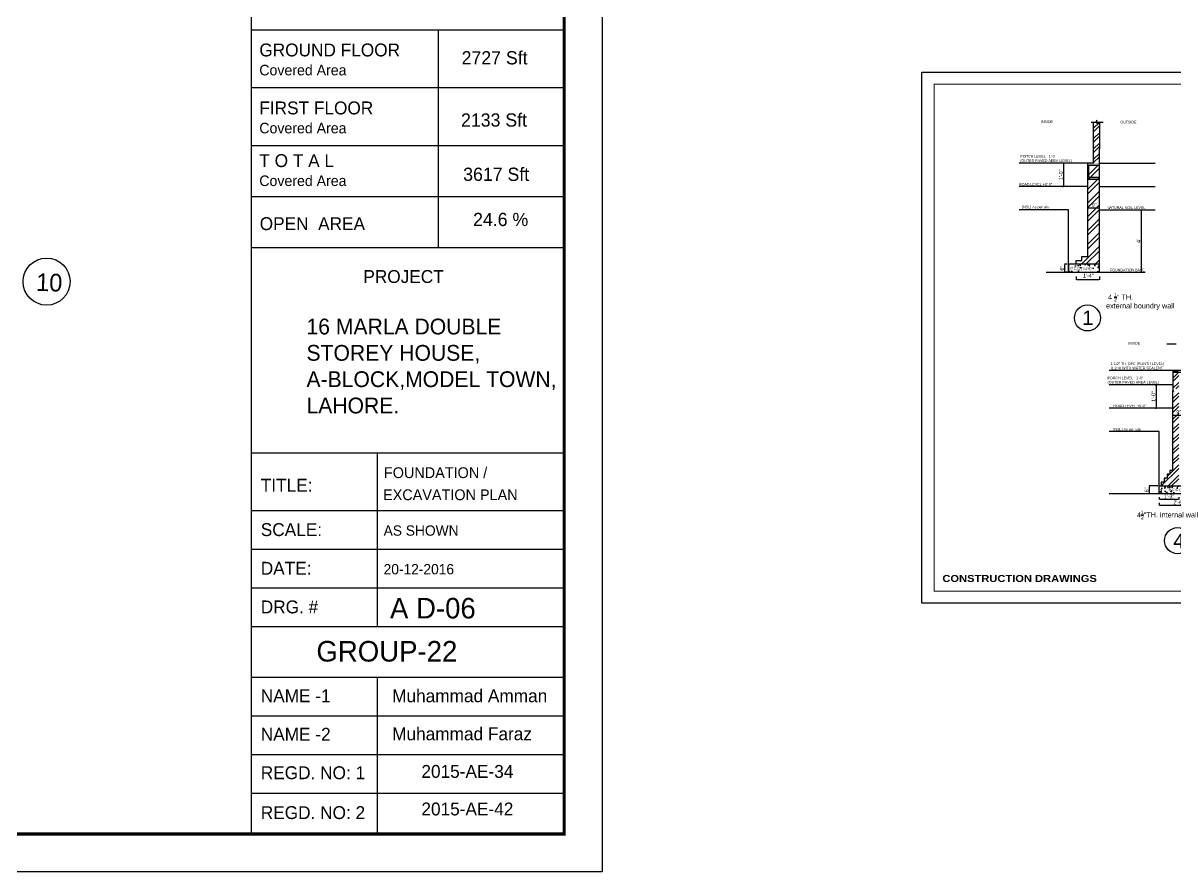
# Model space of a CAD drawing. Extents: x 10753 to 18704, y -5361 to 1140.
# Drawn here: x 14333 to 15221, y -3179 to -2524 of the extents above; entities that cross this region are included whole.
import ezdxf
from ezdxf.enums import TextEntityAlignment as Align

# ---------------------------------------------------------------- set-up
doc = ezdxf.new("R2010")
doc.units = 0
doc.header["$LTSCALE"] = 30
doc.header["$MEASUREMENT"] = 0
doc.header["$PDMODE"] = 3
doc.linetypes.add('CENTER', pattern=[2, 1.25, -0.25, 0.25, -0.25])
doc.layers.get('DEFPOINTS').update_dxf_attribs({"linetype": 'CONTINUOUS'})
for name, color, linetype in [('FOUNDATION', 1, 'CONTINUOUS'), ('furniture', 9, 'CONTINUOUS'), ('SEAL', 1, 'CONTINUOUS'), ('W', 7, 'CONTINUOUS'), ('WALL', 2, 'CONTINUOUS'), ('WINDOW', 5, 'CONTINUOUS'), ('WL', 9, 'CONTINUOUS'), ('XL', 4, 'CENTER')]:
    doc.layers.add(name, color=color, linetype=linetype)
doc.styles.add('1', font='arial.ttf', dxfattribs={"height": 2})
doc.styles.add('dim', font='arial.ttf', dxfattribs={"height": 4})
doc.styles.add('EE', font='eurr____.ttf')
doc.styles.add('ROMAND', font='stylu.ttf', dxfattribs={"height": 2})
doc.styles.add('SEAL TEXT', font='stylu.ttf', dxfattribs={"height": 6})
doc.styles.get("Standard").update_dxf_attribs({"font": 'stylu.ttf', "height": 3})
doc.styles.add('STYLE3', font='ariblk.ttf', dxfattribs={"height": 1})
doc.styles.add('Work Dim', font='stylu.ttf', dxfattribs={"height": 4})
doc.dimstyles.new('ISO-25', dxfattribs={"dimtxt": 2.5, "dimasz": 2.5, "dimexe": 1.25, "dimexo": 0.625, "dimtad": 1, "dimlunit": 4, "dimtxsty": 'Standard', "dimcen": 2.5, "dimadec": 0, "dimazin": 0, "dimtfac": 1, "dimtmove": 0, "dimatfit": 3, "dimfxl": 1, "dimarcsym": 0})
pattern_1 = [(45, (7426.401, -2127.064), (-3.9774756, 3.9774756), []), (45, (7429.0524, -2127.064), (-3.9774756, 3.9774756), [])]

# ---------------------------------------------------------------- blocks, each defined once
blk = doc.blocks.new('*D632')
at = {"layer": 'DEFPOINTS', "color": 0, "transparency": 16777216}
for p in [(15208.93, -2889.1), (15223.93, -2889.1), (15223.93, -2891.66)]:
    blk.add_point(p, dxfattribs=at)
at = {"layer": 'furniture', "color": 0, "lineweight": -2, "transparency": 16777216}
for p, q in [((15208.93, -2890.1), (15208.93, -2891.91)), ((15209.43, -2891.66), (15223.43, -2891.66)), ((15223.93, -2890.1), (15223.93, -2891.91))]:
    blk.add_line(p, q, dxfattribs=at)
at = {"layer": 'furniture', "color": 0, "transparency": 16777216}
for points in [[(15209.43, -2891.58), (15209.43, -2891.74), (15208.93, -2891.66)], [(15223.43, -2891.58), (15223.43, -2891.74), (15223.93, -2891.66)]]:
    blk.add_solid(points, dxfattribs=at)
at = {"layer": 'furniture', "color": 0, "transparency": 16777216, "insert": (15216.43, -2889.39), "char_height": 3, "attachment_point": 5}
blk.add_mtext('1\'-3"', dxfattribs=at)
blk = doc.blocks.new('*D598')
at = {"layer": 'DEFPOINTS', "color": 0, "transparency": 16777216}
for p in [(15208.9, -2893.5), (15238.9, -2893.57), (15238.9, -2896.31)]:
    blk.add_point(p, dxfattribs=at)
at = {"layer": 'furniture', "color": 0, "lineweight": -2, "transparency": 16777216}
for p, q in [((15208.9, -2894.5), (15208.9, -2896.56)), ((15238.9, -2894.57), (15238.9, -2896.56)), ((15209.4, -2896.31), (15238.4, -2896.31))]:
    blk.add_line(p, q, dxfattribs=at)
at = {"layer": 'furniture', "color": 0, "transparency": 16777216}
for points in [[(15209.4, -2896.23), (15209.4, -2896.4), (15208.9, -2896.31)], [(15238.4, -2896.23), (15238.4, -2896.4), (15238.9, -2896.31)]]:
    blk.add_solid(points, dxfattribs=at)
at = {"layer": 'furniture', "color": 0, "transparency": 16777216, "insert": (15223.9, -2894.04), "char_height": 3, "attachment_point": 5}
blk.add_mtext('2\'-6"', dxfattribs=at)
blk = doc.blocks.new('*D633')
at = {"layer": 'DEFPOINTS', "color": 0, "transparency": 16777216}
for p in [(15136.13, -2710.35), (15138.8, -2710.35), (15138.8, -2716.35)]:
    blk.add_point(p, dxfattribs=at)
at = {"layer": 'furniture', "color": 0, "lineweight": -2, "transparency": 16777216}
for p, q in [((15137.8, -2710.35), (15135.88, -2710.35)), ((15137.8, -2716.35), (15135.88, -2716.35)), ((15136.13, -2715.85), (15136.13, -2710.85))]:
    blk.add_line(p, q, dxfattribs=at)
at = {"layer": 'furniture', "color": 0, "transparency": 16777216}
for points in [[(15136.05, -2710.85), (15136.22, -2710.85), (15136.13, -2710.35)], [(15136.05, -2715.85), (15136.22, -2715.85), (15136.13, -2716.35)]]:
    blk.add_solid(points, dxfattribs=at)
at = {"layer": 'furniture', "color": 0, "transparency": 16777216, "insert": (15133.86, -2713.35), "char_height": 3, "attachment_point": 5, "rotation": 90}
blk.add_mtext('6"', dxfattribs=at)
blk = doc.blocks.new('*D634')
at = {"layer": 'DEFPOINTS', "color": 0, "transparency": 16777216}
for p in [(15135.32, -2632.35), (15138.61, -2632.35), (15135.32, -2650.35)]:
    blk.add_point(p, dxfattribs=at)
at = {"layer": 'furniture', "color": 0, "lineweight": -2, "transparency": 16777216}
for p, q in [((15137.61, -2632.35), (15135.07, -2632.35)), ((15135.32, -2649.85), (15135.32, -2632.85)), ((15134.32, -2650.35), (15135.07, -2650.35))]:
    blk.add_line(p, q, dxfattribs=at)
at = {"layer": 'furniture', "color": 0, "transparency": 16777216}
for points in [[(15135.24, -2632.85), (15135.4, -2632.85), (15135.32, -2632.35)], [(15135.24, -2649.85), (15135.4, -2649.85), (15135.32, -2650.35)]]:
    blk.add_solid(points, dxfattribs=at)
at = {"layer": 'furniture', "color": 0, "transparency": 16777216, "insert": (15133.05, -2641.35), "char_height": 3, "attachment_point": 5, "rotation": 90}
blk.add_mtext('1\'-0"', dxfattribs=at)
blk = doc.blocks.new('*D642')
at = {"layer": 'DEFPOINTS', "color": 0, "transparency": 16777216}
for p in [(15195.16, -2668.35), (15195.16, -2668.35), (15195.16, -2716.35)]:
    blk.add_point(p, dxfattribs=at)
at = {"layer": 'furniture', "color": 0, "lineweight": -2, "transparency": 16777216}
for p, q in [((15194.16, -2668.35), (15194.91, -2668.35)), ((15195.16, -2715.85), (15195.16, -2668.85)), ((15194.16, -2716.35), (15194.91, -2716.35))]:
    blk.add_line(p, q, dxfattribs=at)
at = {"layer": 'furniture', "color": 0, "transparency": 16777216}
for points in [[(15195.08, -2668.85), (15195.25, -2668.85), (15195.16, -2668.35)], [(15195.08, -2715.85), (15195.25, -2715.85), (15195.16, -2716.35)]]:
    blk.add_solid(points, dxfattribs=at)
at = {"layer": 'furniture', "color": 0, "transparency": 16777216, "insert": (15192.88, -2692.35), "char_height": 3, "attachment_point": 5, "rotation": 90}
blk.add_mtext("4'", dxfattribs=at)
blk = doc.blocks.new('*D650')
at = {"layer": 'DEFPOINTS', "color": 0, "transparency": 16777216}
for p in [(15201.38, -2881.39), (15208.93, -2881.39), (15208.93, -2887.39)]:
    blk.add_point(p, dxfattribs=at)
at = {"layer": 'furniture', "color": 0, "lineweight": -2, "transparency": 16777216}
for p, q in [((15207.93, -2881.39), (15201.13, -2881.39)), ((15201.38, -2886.89), (15201.38, -2881.89)), ((15207.93, -2887.39), (15201.13, -2887.39))]:
    blk.add_line(p, q, dxfattribs=at)
at = {"layer": 'furniture', "color": 0, "transparency": 16777216}
for points in [[(15201.29, -2881.89), (15201.46, -2881.89), (15201.38, -2881.39)], [(15201.29, -2886.89), (15201.46, -2886.89), (15201.38, -2887.39)]]:
    blk.add_solid(points, dxfattribs=at)
at = {"layer": 'furniture', "color": 0, "transparency": 16777216, "insert": (15199.1, -2884.39), "char_height": 3, "attachment_point": 5, "rotation": 90}
blk.add_mtext('6"', dxfattribs=at)
blk = doc.blocks.new('*D651')
at = {"layer": 'DEFPOINTS', "color": 0, "transparency": 16777216}
for p in [(15206.73, -2803.39), (15206.73, -2803.39), (15206.73, -2821.39)]:
    blk.add_point(p, dxfattribs=at)
at = {"layer": 'furniture', "color": 0, "lineweight": -2, "transparency": 16777216}
for p, q in [((15205.73, -2803.39), (15206.48, -2803.39)), ((15206.73, -2820.89), (15206.73, -2803.89)), ((15205.73, -2821.39), (15206.48, -2821.39))]:
    blk.add_line(p, q, dxfattribs=at)
at = {"layer": 'furniture', "color": 0, "transparency": 16777216}
for points in [[(15206.64, -2803.89), (15206.81, -2803.89), (15206.73, -2803.39)], [(15206.64, -2820.89), (15206.81, -2820.89), (15206.73, -2821.39)]]:
    blk.add_solid(points, dxfattribs=at)
at = {"layer": 'furniture', "color": 0, "transparency": 16777216, "insert": (15204.46, -2812.39), "char_height": 3, "attachment_point": 5, "rotation": 90}
blk.add_mtext('1\'-0"', dxfattribs=at)
blk = doc.blocks.new('*D652')
at = {"layer": 'DEFPOINTS', "color": 0, "transparency": 16777216}
for p in [(15219.43, -2826.69), (15228.43, -2826.69), (15228.43, -2826.69)]:
    blk.add_point(p, dxfattribs=at)
at = {"layer": 'furniture', "color": 0, "lineweight": -2, "transparency": 16777216}
for p, q in [((15219.43, -2827.69), (15219.43, -2826.94)), ((15219.93, -2826.69), (15227.93, -2826.69)), ((15228.43, -2827.69), (15228.43, -2826.94))]:
    blk.add_line(p, q, dxfattribs=at)
at = {"layer": 'furniture', "color": 0, "transparency": 16777216}
for points in [[(15219.93, -2826.61), (15219.93, -2826.77), (15219.43, -2826.69)], [(15227.93, -2826.61), (15227.93, -2826.77), (15228.43, -2826.69)]]:
    blk.add_solid(points, dxfattribs=at)
at = {"layer": 'furniture', "color": 0, "transparency": 16777216, "insert": (15223.93, -2824.42), "char_height": 3, "attachment_point": 5}
blk.add_mtext('9"', dxfattribs=at)
blk = doc.blocks.new('*D806')
at = {"layer": 'DEFPOINTS', "color": 0, "transparency": 16777216}
for p in [(15144.84, -2718.79), (15162.84, -2718.79), (15162.84, -2722.17)]:
    blk.add_point(p, dxfattribs=at)
at = {"layer": 'furniture', "color": 0, "lineweight": -2, "transparency": 16777216}
for p, q in [((15144.84, -2719.79), (15144.84, -2722.42)), ((15145.34, -2722.17), (15162.34, -2722.17)), ((15162.84, -2719.79), (15162.84, -2722.42))]:
    blk.add_line(p, q, dxfattribs=at)
at = {"layer": 'furniture', "color": 0, "transparency": 16777216}
for points in [[(15145.34, -2722.08), (15145.34, -2722.25), (15144.84, -2722.17)], [(15162.34, -2722.08), (15162.34, -2722.25), (15162.84, -2722.17)]]:
    blk.add_solid(points, dxfattribs=at)
at = {"layer": 'furniture', "color": 0, "transparency": 16777216, "insert": (15154.24, -2719.06), "char_height": 3, "attachment_point": 5}
blk.add_mtext('1\'-4"', dxfattribs=at)
blk = doc.blocks.new('*D809')
at = {"layer": 'DEFPOINTS', "color": 0, "transparency": 16777216}
for p in [(15153.8, -2668.36), (15162.8, -2666.76), (15162.8, -2668.35)]:
    blk.add_point(p, dxfattribs=at)
at = {"layer": 'furniture', "color": 0, "lineweight": -2, "transparency": 16777216}
for p, q in [((15153.8, -2667.36), (15153.8, -2666.51)), ((15154.3, -2666.76), (15162.3, -2666.76)), ((15162.8, -2667.35), (15162.8, -2666.51))]:
    blk.add_line(p, q, dxfattribs=at)
at = {"layer": 'furniture', "color": 0, "transparency": 16777216}
for points in [[(15154.3, -2666.68), (15154.3, -2666.84), (15153.8, -2666.76)], [(15162.3, -2666.68), (15162.3, -2666.84), (15162.8, -2666.76)]]:
    blk.add_solid(points, dxfattribs=at)
at = {"layer": 'furniture', "color": 0, "transparency": 16777216, "insert": (15158.74, -2664.49), "char_height": 3, "attachment_point": 5}
blk.add_mtext('9"', dxfattribs=at)

msp = doc.modelspace()

# ---------------------------------------------------------------- hatches: boundary and pattern name
at = {"layer": 'DEFPOINTS'}
h = msp.add_hatch(color=8, dxfattribs=at)
h.dxf.hatch_style = 1
h.paths.add_polyline_path([(15162.79777, -2632.34987), (15153.79777, -2632.34987), (15153.79777, -2644.93083), (15162.79777, -2644.93083), (15162.79777, -2643.43083), (15154.49234, -2643.43083), (15154.49234, -2633.78708), (15162.79777, -2633.77772)])
h = msp.add_hatch(color=8, dxfattribs=at)
h.dxf.hatch_style = 1
h.paths.add_polyline_path([(15219.43346, -2792.38648), (15219.43346, -2793.88648), (15223.93346, -2793.88648), (15223.93346, -2792.38648)])
at = {"layer": 'FOUNDATION'}
h = msp.add_hatch(dxfattribs=at)
h.set_pattern_fill('ANSI32', color=256, scale=15)
h.set_pattern_definition([(45, (7736.9756, -1944.534), (-3.9774756, 3.9774756), []), (45, (7739.627, -1944.534), (-3.9774756, 3.9774756), [])])
h.paths.add_polyline_path([(15158.29777, -2632.40519), (15162.79777, -2632.40519), (15162.79777, -2600.61655), (15161.37648, -2600.61655), (15158.64896, -2603.23678), (15158.53507, -2600.61655), (15158.64896, -2600.61655), (15158.29777, -2600.61655)])
h = msp.add_hatch(dxfattribs=at)
h.set_pattern_fill('ANSI32', color=256, scale=20)
h.set_pattern_definition([(45, (8051.5545, -2001.1975), (-5.303301, 5.303301), []), (45, (8055.09, -2001.1975), (-5.303301, 5.303301), [])])
h.paths.add_polyline_path([(15162.79777, -2633.84987), (15153.79777, -2633.84987), (15153.79777, -2701.34987), (15153.79777, -2704.34987), (15149.29777, -2704.34987), (15149.29777, -2707.34987), (15144.79777, -2707.34987), (15144.79777, -2710.34987), (15144.82053, -2710.34987), (15162.79777, -2710.34987)])
h = msp.add_hatch(dxfattribs=at)
h.set_pattern_fill('AR-CONC', color=135)
h.set_pattern_definition([(50, (8051.5545, -2001.1975), (7.172602, -0.6275213), [0.75, -8.25]), (355, (8051.5545, -2001.1975), (-1.387513, 7.521921), [0.6, -6.6]), (100.45144, (8052.152, -2001.25), (5.7850885, 6.8944), [0.637402, -7.011421]), (46.1842, (8051.5545, -1999.1975), (10.672413, -1.655193), [1.125, -12.375]), (96.63564, (8052.444, -1999.335), (9.34662, 9.741186), [0.956103, -10.517138]), (351.18416, (8051.554, -1999.197), (9.34662, 9.741186), [0.9, -9.9]), (21, (8052.5545, -1999.6975), (5.9690705, -4.026189), [0.75, -8.25]), (326, (8052.5545, -1999.6975), (2.433153, 7.2515005), [0.6, -6.6]), (71.45144, (8053.052, -2000.033), (8.402224, 3.2253115), [0.637402, -7.011421]), (37.5, (8051.5545, -2001.1975), (0.12159855, 3.3289385), [0, -6.52, 0, -6.7, 0, -6.625]), (7.5, (8051.5545, -2001.1975), (2.6306954, 3.9441171), [0, -3.82, 0, -6.37, 0, -2.525]), (327.5, (8049.3245, -2001.1975), (5.3382244, -0.2255487), [0, -2.5, 0, -7.8, 0, -10.35]), (317.5, (8048.3245, -2001.1975), (5.8318617, 1.0010498), [0, -3.25, 0, -5.18, 0, -7.35])])
h.paths.add_polyline_path([(15162.79777, -2710.34987), (15140.29777, -2710.34987), (15138.79777, -2710.34987), (15138.79777, -2716.34987), (15162.79777, -2716.34987)])
h.paths.add_polyline_path([(15139.60888, -2715.75692), (15156.91174, -2715.75692), (15156.91174, -2711.6355), (15139.60888, -2711.6355)], flags=24)
h = msp.add_hatch(dxfattribs=at)
h.set_pattern_fill('ANSI32', color=1, scale=15)
h.set_pattern_definition(pattern_1)
h.paths.add_polyline_path([(15223.93346, -2793.88648), (15219.43346, -2793.88648), (15219.43346, -2806.38648), (15223.93346, -2806.38648)])
h = msp.add_hatch(dxfattribs=at)
h.set_pattern_fill('ANSI32', color=256, scale=15)
h.set_pattern_definition(pattern_1)
h.paths.add_polyline_path([(15223.93346, -2878.38648), (15223.93346, -2875.38648), (15223.93346, -2872.38648), (15223.93346, -2875.8205), (15223.93346, -2872.8205), (15223.93346, -2807.88648), (15219.43346, -2807.88648), (15219.43346, -2869.38648), (15217.18346, -2869.38648), (15217.18346, -2872.38648), (15214.93346, -2872.38648), (15214.93346, -2875.38648), (15212.68346, -2875.38648), (15212.68346, -2878.38648), (15210.43346, -2878.38648), (15210.43346, -2881.38648), (15211.93346, -2881.38648), (15223.93346, -2881.38648)])
h = msp.add_hatch(dxfattribs=at)
h.set_pattern_fill('AR-CONC', color=135)
h.set_pattern_definition([(50, (7426.401, -2127.064), (7.172602, -0.6275213), [0.75, -8.25]), (355, (7426.401, -2127.064), (-1.387513, 7.521921), [0.6, -6.6]), (100.45144, (7426.9985, -2127.1164), (5.7850885, 6.8944), [0.637402, -7.011421]), (46.1842, (7426.401, -2125.064), (10.672413, -1.655193), [1.125, -12.375]), (96.63564, (7427.29, -2125.202), (9.34662, 9.741186), [0.956103, -10.517138]), (351.18416, (7426.401, -2125.064), (9.34662, 9.741186), [0.9, -9.9]), (21, (7427.401, -2125.564), (5.9690705, -4.026189), [0.75, -8.25]), (326, (7427.401, -2125.564), (2.433153, 7.2515005), [0.6, -6.6]), (71.45144, (7427.898, -2125.8996), (8.402224, 3.2253115), [0.637402, -7.011421]), (37.5, (7426.4008, -2127.064), (0.12159855, 3.3289385), [0, -6.52, 0, -6.7, 0, -6.625]), (7.5, (7426.4008, -2127.064), (2.6306954, 3.9441171), [0, -3.82, 0, -6.37, 0, -2.525]), (327.5, (7424.1708, -2127.064), (5.3382244, -0.2255487), [0, -2.5, 0, -7.8, 0, -10.35]), (317.5, (7423.171, -2127.064), (5.8318617, 1.0010498), [0, -3.25, 0, -5.18, 0, -7.35])])
h.paths.add_polyline_path([(15208.93346, -2881.38648), (15208.93346, -2887.38648), (15223.93346, -2887.38648), (15223.93346, -2881.38648)])

# ---------------------------------------------------------------- linework, layer by layer
at = {"layer": 'DEFPOINTS', "color": 61}
for p, q in [((15158.29777, -2632.34987), (15100.75234, -2632.34987)), ((15162.79777, -2632.34987), (15205.6455, -2632.34987)), ((15153.79777, -2650.34987), (15100.75234, -2650.34987)), ((15153.79777, -2650.34987), (15100.75234, -2650.34987)), ((15162.79777, -2650.34987), (15205.6455, -2650.34987)), ((15138.79777, -2668.34987), (15100.75234, -2668.34987)), ((15138.79777, -2716.34987), (15138.79777, -2668.34987)), ((15162.79777, -2668.34987), (15205.6455, -2668.34987)), ((15121.7783, -2716.34987), (15198.07892, -2716.34987)), ((15162.79777, -2710.34987), (15138.79777, -2710.34987)), ((15138.79777, -2710.34987), (15138.79777, -2716.34987)), ((15138.79777, -2716.34987), (15162.79777, -2716.34987)), ((15162.79777, -2710.34987), (15140.29777, -2710.34987)), ((15162.79777, -2716.34987), (15162.79777, -2710.34987))]:
    msp.add_line(p, q, dxfattribs=at)
for centre in [(15153.5178, -2751.76997), (15222.96938, -2923.57376, 0.11746)]:
    msp.add_circle(centre, 10.03258, dxfattribs=at)
at = {"layer": 'FOUNDATION'}
for p, q in [((15158.29777, -2632.43468), (15158.29777, -2600.61655)), ((15162.79777, -2600.61655), (15162.79777, -2621.34987)), ((15162.79777, -2710.34987), (15162.79777, -2621.34987)), ((15153.79777, -2644.93083), (15153.79777, -2632.43083)), ((15153.79777, -2701.34987), (15153.79777, -2633.84987)), ((15154.49234, -2633.78708), (15162.79777, -2633.78708)), ((15154.49234, -2643.43083), (15154.49234, -2633.78708)), ((15162.79777, -2644.93083), (15153.79777, -2644.93083)), ((15162.79777, -2643.43083), (15154.49234, -2643.43083)), ((15219.43346, -2869.38648, 0.11746), (15219.43346, -2807.88648, 0.11746)), ((15214.93346, -2875.38648, 0.11746), (15212.68346, -2875.38648, 0.11746)), ((15212.68346, -2875.38648, 0.11746), (15212.68346, -2878.38648, 0.11746)), ((15217.18346, -2872.38648, 0.11746), (15214.93346, -2872.38648, 0.11746)), ((15219.43346, -2869.38648, 0.11746), (15217.18346, -2869.38648, 0.11746)), ((15217.18346, -2869.38648, 0.11746), (15217.18346, -2872.38648, 0.11746)), ((15212.68346, -2878.38648, 0.11746), (15210.43346, -2878.38648, 0.11746)), ((15210.43346, -2878.38648, 0.11746), (15210.43346, -2881.38648, 0.11746))]:
    msp.add_line(p, q, dxfattribs=at)
at = {"layer": 'FOUNDATION', "color": 1}
for p, q in [((15144.79777, -2707.34987), (15149.29777, -2707.34987)), ((15144.79777, -2710.34987), (15144.79777, -2707.34987)), ((15149.29777, -2704.34987), (15153.79777, -2704.34987)), ((15149.29777, -2707.34987), (15149.29777, -2704.34987)), ((15153.79777, -2704.34987), (15153.79777, -2701.34987)), ((15219.43346, -2792.38648, 0.11746), (15219.43346, -2807.88648, 0.11746)), ((15214.93346, -2872.38648, 0.11746), (15214.93346, -2875.38648, 0.11746))]:
    msp.add_line(p, q, dxfattribs=at)
at = {"layer": 'SEAL', "color": 1}
for p, q in [((14508.5437, -1917.91437), (14508.5437, -3149.82185)), ((14750.02557, -2529.64526), (14508.5437, -2529.64526)), ((14652.92047, -2529.64526), (14652.92047, -2697.65324)), ((14750.02557, -2574.36231), (14508.5437, -2574.36231)), ((14750.02557, -2619.07936), (14508.5437, -2619.07936)), ((14750.02557, -2658.3663), (14508.5437, -2658.3663)), ((14750.02557, -2658.3663), (14508.5437, -2658.3663)), ((14750.02557, -2697.65324), (14508.5437, -2697.65324)), ((14750.02557, -2855.97073), (14508.5437, -2855.97073)), ((14605.81326, -2855.97073), (14605.81326, -2990.10597)), ((14750.02557, -2900.68778), (14508.5437, -2900.68778)), ((14750.02557, -2930.49915), (14508.5437, -2930.49915)), ((14750.02557, -2960.31052), (14508.5437, -2960.31052)), ((14750.02557, -2990.10597), (14508.5437, -2990.10597)), ((14750.02557, -2990.10597), (14508.5437, -2990.10597)), ((14750.02557, -3029.25406), (14508.5437, -3029.25406)), ((14605.81326, -3029.25406), (14605.81326, -3148.49953)), ((14750.02557, -3059.06543), (14508.5437, -3059.06543)), ((14750.02557, -3088.8768), (14508.5437, -3088.8768)), ((14750.02557, -3118.68817), (14508.5437, -3118.68817))]:
    msp.add_line(p, q, dxfattribs=at)
for points in [[(14779.3567, -1888.58324), (14779.3567, -3179.15298), (12857.09429, -3179.15298), (12857.09429, -1888.58324)], [(15636.21804, -2562.12347), (15636.21804, -2971.86213), (15025.92539, -2971.86213), (15025.92539, -2562.12347)]]:
    msp.add_lwpolyline(points, close=True, dxfattribs=at)
at = {"layer": 'W'}
msp.add_circle((14350.82099, -2723.73758), 18.16195, dxfattribs=at)
at = {"layer": 'WINDOW', "color": 61}
for p, q in [((15156.40875, -2600.61655), (15159.94125, -2600.61655)), ((15160.69045, -2599.29767), (15159.94125, -2600.61655)), ((15160.69045, -2601.84663), (15160.69045, -2599.29767)), ((15161.48426, -2600.61655), (15160.69045, -2601.84663)), ((15161.48426, -2600.61655), (15165.63557, -2600.61655)), ((15214.77731, -2771.65315, 0.11746), (15221.94678, -2771.65315, 0.11746)), ((15228.43346, -2792.38648, 0.11746), (15170.27426, -2792.38648, 0.11746)), ((15219.43346, -2803.38648, 0.11746), (15170.27426, -2803.38648, 0.11746)), ((15219.43346, -2821.38648, 0.11746), (15170.27426, -2821.38648, 0.11746)), ((15208.93346, -2839.38648, 0.11746), (15170.27426, -2839.38648, 0.11746)), ((15208.93346, -2887.38648, 0.11746), (15208.93346, -2839.38648, 0.11746)), ((15278.83521, -2887.38648, 0.11746), (15170.27426, -2887.38648, 0.11746))]:
    msp.add_line(p, q, dxfattribs=at)
at = {"layer": 'WINDOW', "color": 8}
for p, q in [((15228.43346, -2793.88648, 0.11746), (15219.43346, -2793.88648, 0.11746)), ((15208.93346, -2881.38648, 0.11746), (15238.93346, -2881.38648, 0.11746)), ((15208.93346, -2881.38648, 0.11746), (15211.93346, -2881.38648, 0.11746))]:
    msp.add_line(p, q, dxfattribs=at)
at = {"layer": 'WL'}
for points, const_width in [([(14750.02557, -1917.91437), (14750.02557, -3149.82185), (12886.42542, -3149.82185), (12886.42542, -1917.91437)], 2.44426), ([(15626.90579, -2571.43571), (15626.90579, -2962.54988), (15035.23763, -2962.54988), (15035.23763, -2571.43571)], 0.77602)]:
    msp.add_lwpolyline(points, close=True, dxfattribs=dict(at, const_width=const_width))

# ---------------------------------------------------------------- texts
at = {"layer": 'DEFPOINTS', "color": 61, "attachment_point": 1, "style": '1'}
for s, width, insert, char_height in [('INSIDE ', 20.4424512, (15117.5853, -2599.42786), 2), ('OUTSIDE ', 34.4887947, (15178.88832, -2599.66092), 2), ('PORCH LEVEL +1\'-0"\\P(OUTER PAVED AREA LEVEL)', 45.0774928, (15101.71646, -2626.03358), 2), ('ROAD LEVEL +0\'-0"', 25.428574, (15100.71899, -2647.70837), 2), ('NATURAL SOIL LEVEL ', 35.6997824, (15168.50572, -2665.58901), 2), ('1', 6.9217976, (15149.53255, -2746.03854), 11.16335), ('INSIDE ', 20.4424512, (15184.74307, -2770.25034, 0.11746), 2), ('1-1/2" TH. DPC (PLINTH LEVEL)\\P(1:2:4) WITH WATER SEALENT ', 49.1834845, (15171.40572, -2786.06798, 0.11746), 2), ('PORCH LEVEL +1\'-0"\\P(OUTER PAVED AREA LEVEL)', 45.0774928, (15169.01419, -2797.07021, 0.11746), 2), ('ROAD LEVEL +0\'-0"', 25.428574, (15173.51829, -2818.55353, 0.11746), 2), ('4', 6.9217976, (15219.72325, -2918.2071, 0.11746), 11.16335)]:
    msp.add_mtext_dynamic_manual_height_columns(s, width=width, gutter_width=10, heights=[0], dxfattribs=dict(at, insert=insert, char_height=char_height))
at = {"layer": 'SEAL', "color": 1}
for s, height, style, p in [('GROUND FLOOR', 9.9371223, 'ROMAND', (14514.88956, -2550.00276)), ('2727 Sft', 10.210481, 'SEAL TEXT', (14670.88587, -2556.16995)), ('Covered Area', 8.1472057, 'SEAL TEXT', (14514.88956, -2564.64533)), ('FIRST FLOOR', 9.9371223, 'ROMAND', (14514.88956, -2594.71981)), ('2133 Sft', 10.210481, 'SEAL TEXT', (14670.43888, -2604.1718)), ('Covered Area', 8.1472057, 'SEAL TEXT', (14514.88956, -2609.36238)), ('T O T A L', 9.937122, 'ROMAND', (14514.88956, -2635.36426)), ('3617 Sft', 10.210481, 'SEAL TEXT', (14672.10585, -2646.02445)), ('Covered Area', 8.1472057, 'SEAL TEXT', (14514.88956, -2650.00683)), ('OPEN  AREA', 9.937122, 'ROMAND', (14515.18094, -2683.99696)), ('24.6 %%%', 10.210481, 'SEAL TEXT', (14679.73908, -2680.88545)), ('PROJECT', 9.937122, 'ROMAND', (14595.1034, -2724.78915)), ('FOUNDATION / ', 8.3125508, 'SEAL TEXT', (14610.97764, -2875.28787)), ('TITLE:', 9.937122, 'ROMAND', (14515.99654, -2885.7821)), ('EXCAVATION PLAN', 8.3125508, 'SEAL TEXT', (14610.32184, -2892.32702)), ('SCALE:', 9.937122, 'ROMAND', (14515.99654, -2920.02776)), ('AS SHOWN', 7.939345, 'SEAL TEXT', (14610.74578, -2919.75114)), ('DATE:', 9.937122, 'ROMAND', (14515.99654, -2949.83913)), ('20-12-2016', 7.939345, 'SEAL TEXT', (14610.74578, -2949.56251)), ('DRG. #', 9.937122, 'ROMAND', (14515.99654, -2979.65049)), ('A D-06', 15.878689, 'SEAL TEXT', (14615.67829, -2983.60543)), ('GROUP-22', 15.899396, 'Work Dim', (14558.9074, -3016.84048)), ('Muhammad Amman', 9.9371223, 'ROMAND', (14617.31632, -3048.23096)), ('NAME -1', 9.937122, 'ROMAND', (14515.99654, -3048.23096)), ('NAME -2', 9.937122, 'ROMAND', (14515.99654, -3077.89757)), ('Muhammad Faraz', 9.9371223, 'ROMAND', (14617.31632, -3077.56594)), ('REGD. NO: 1', 9.9371223, 'ROMAND', (14515.99654, -3107.56419)), ('2015-AE-34', 9.937122, 'ROMAND', (14639.87166, -3106.54321)), ('2015-AE-42', 9.937122, 'ROMAND', (14639.87166, -3135.52043)), ('REGD. NO: 2', 9.9371223, 'ROMAND', (14515.99654, -3138.33014))]:
    msp.add_text(s, height=height, dxfattribs=dict(at, style=style)).set_placement(p)
at = {"layer": 'SEAL', "color": 1, "insert": (14551.25008, -2752.29062), "char_height": 12.1837425, "attachment_point": 1, "style": 'ROMAND'}
msp.add_mtext_dynamic_manual_height_columns('16 MARLA DOUBLE STOREY HOUSE,^JA-BLOCK,MODEL TOWN, LAHORE.', width=208.5510555, gutter_width=45, heights=[0], dxfattribs=at)
at = {"layer": 'WALL', "color": 1, "style": 'STYLE3'}
msp.add_text('CONSTRUCTION DRAWINGS', height=5.3656384, dxfattribs=at).set_placement((15101.20289, -2955.4349), align=Align.CENTER)
at = {"layer": 'WINDOW', "color": 61, "attachment_point": 1}
for s, width, gutter_width, insert, char_height, style in [('{\\C0; \\H1.3333x;(NSL) As per site}', 22.950348, 10, (15102.33412, -2665.11922), 1.5, '1'), ('{\\C0;P.C.C (1:4:8)}', 24.3965361, 20, (15140.32443, -2712.63073), 2, '1'), ('{\\C0;FOUNDATION BASE} ', 26.440828, 10, (15170.99642, -2713.80097), 2, '1'), ('\\A1; 4 {\\H0.7x;\\S1/2;}" TH.\\Pexternal boundry wall', 57.4489008, 45, (15167.83648, -2732.34976), 4, 'dim'), ('{\\C0; \\H1.3333x;(NSL) As per site}', 22.950348, 10, (15172.79988, -2836.64107, 0.11746), 1.5, '1'), ('{\\C0;P.C.C (1:4:8)}', 24.3965361, 20, (15216.08041, -2883.306, 0.11746), 2, '1'), ('\\A1;{\\H0.44444x;4\\H0.7x;\\S1/2;\\H1.4286x;"TH. internal wall} ', 69.3527071, 45, (15191.64971, -2900.3158, 0.11746), 9, 'dim')]:
    msp.add_mtext_dynamic_manual_height_columns(s, width=width, gutter_width=gutter_width, heights=[0], dxfattribs=dict(at, insert=insert, char_height=char_height, style=style))
at = {"layer": 'XL', "insert": (14343.03372, -2717.28183), "char_height": 13.558822, "attachment_point": 1, "rotation": 358.17887054, "style": 'EE'}
msp.add_mtext('{\\C4;10}', dxfattribs=at)

# ---------------------------------------------------------------- dimensions: what is measured, and where the dimension line sits
at = {"layer": 'furniture', "color": 61}
for base, p1, p2, picture, middle in [((15135.32005, -2632.34987), (15135.32005, -2650.34987), (15138.60937, -2632.34987), '*D634', (15133.0475, -2641.34987)), ((15206.72822, -2803.38648, 0.11746), (15206.72822, -2821.38648, 0.11746), (15206.72822, -2803.38648, 0.11746), '*D651', (15204.45566, -2812.38648, 0.11746))]:
    dim = msp.add_linear_dim(base=base, p1=p1, p2=p2, angle=90, text='1\'-0"', dimstyle='ISO-25', override={"dimtxt": 1, "dimasz": 0.5, "dimexe": 0.25, "dimexo": 1, "dimgap": 0.71875, "dimtmove": 1}, dxfattribs=at)
    dim.commit()
    dim.dimension.update_dxf_attribs({"geometry": picture, "text_midpoint": middle})
dim = msp.add_linear_dim(base=(15162.79777, -2666.76034), p1=(15153.79777, -2668.36311), p2=(15162.79777, -2668.34987), dimstyle='ISO-25', override={"dimtxt": 1, "dimasz": 0.5, "dimexe": 0.25, "dimexo": 1, "dimgap": 0.71875, "dimtmove": 1}, dxfattribs=at)
dim.commit()
dim.dimension.update_dxf_attribs({"geometry": '*D809', "text_midpoint": (15158.73872, -2666.76034), "dimtype": 160})
for base, p1, p2, picture, middle in [((15195.16192, -2668.34987), (15195.16192, -2716.34987), (15195.16192, -2668.34987), '*D642', (15192.87619, -2692.34987)), ((15136.1321, -2710.34987), (15138.79777, -2716.34987), (15138.79777, -2710.34987), '*D633', (15133.85735, -2713.34987)), ((15201.37605, -2881.38648, 0.11746), (15208.93346, -2887.38648, 0.11746), (15208.93346, -2881.38648, 0.11746), '*D650', (15199.1013, -2884.38648, 0.11746))]:
    dim = msp.add_linear_dim(base=base, p1=p1, p2=p2, angle=90, dimstyle='ISO-25', override={"dimtxt": 1, "dimasz": 0.5, "dimexe": 0.25, "dimexo": 1, "dimgap": 0.71875, "dimtmove": 1}, dxfattribs=at)
    dim.commit()
    dim.dimension.update_dxf_attribs({"geometry": picture, "text_midpoint": middle})
dim = msp.add_linear_dim(base=(15162.8359, -2722.16729), p1=(15144.8359, -2718.78697), p2=(15162.8359, -2718.78697), text='1\'-4"', dimstyle='ISO-25', override={"dimtxt": 1, "dimasz": 0.5, "dimexe": 0.25, "dimexo": 1, "dimgap": 0.71875, "dimtmove": 1}, dxfattribs=at)
dim.commit()
dim.dimension.update_dxf_attribs({"geometry": '*D806', "text_midpoint": (15154.23995, -2721.34839), "dimtype": 160})
for base, p1, p2, picture, middle in [((15228.43346, -2826.68858, 0.11746), (15219.43346, -2826.68858, 0.11746), (15228.43346, -2826.68858, 0.11746), '*D652', (15223.93346, -2824.42042, 0.11746)), ((15238.89631, -2896.31467, 0.11746), (15208.89631, -2893.49978, 0.11746), (15238.89631, -2893.57082, 0.11746), '*D598', (15223.89631, -2894.03992, 0.11746)), ((15223.93346, -2891.66094, 0.23491), (15208.93346, -2889.10374, 0.23491), (15223.93346, -2889.10374, 0.23491), '*D632', (15216.43346, -2889.38838, 0.23491))]:
    dim = msp.add_linear_dim(base=base, p1=p1, p2=p2, dimstyle='ISO-25', override={"dimtxt": 1, "dimasz": 0.5, "dimexe": 0.25, "dimexo": 1, "dimgap": 0.71875, "dimtmove": 1}, dxfattribs=at)
    dim.commit()
    dim.dimension.update_dxf_attribs({"geometry": picture, "text_midpoint": middle})

doc.saveas('drawing.dxf')
